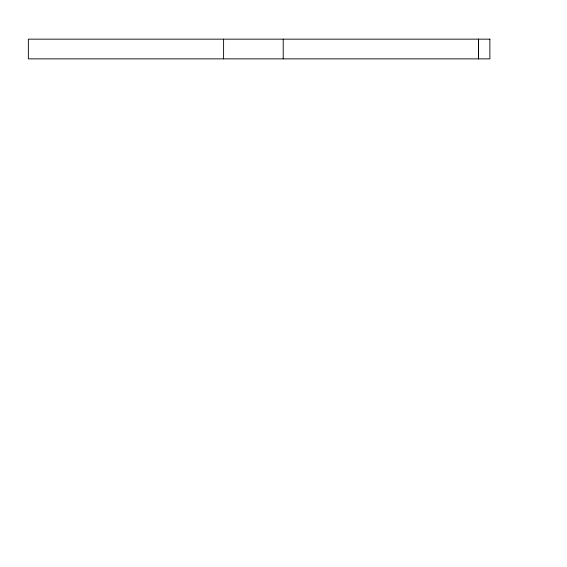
<?xml version="1.0" encoding="UTF-8"?>
<svg xmlns="http://www.w3.org/2000/svg" width="567" height="567" viewBox="0 0 567 567"><rect width="100%" height="100%" fill="white"/><g stroke="black" fill="none" stroke-linecap="round" stroke-linejoin="round"><path stroke-width="0.85" d="M283.216 39.151L283.216 58.869M223.596 39.151L223.596 58.869M478.47 39.151L478.47 58.869L478.47 39.151M489.881 39.151L489.874 58.869L28.35 58.869L28.35 39.151L489.881 39.151"/></g></svg>
